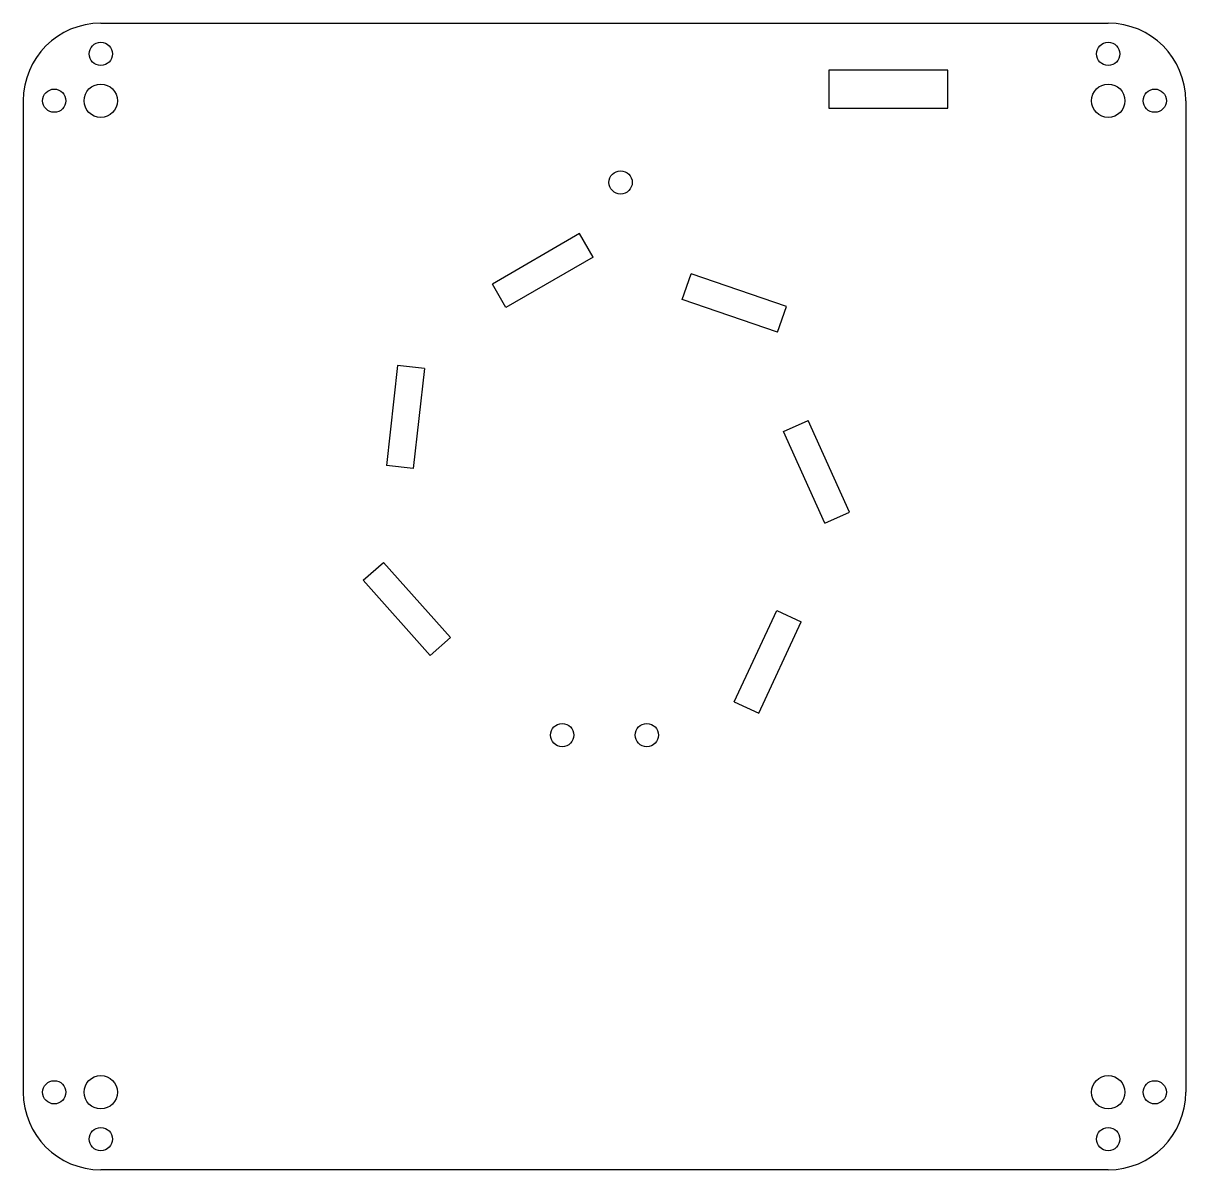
# Model space of a CAD drawing. Header units: millimetres. Extents: x -75 to 75, y -74 to 74.
import ezdxf

# ---------------------------------------------------------------- set-up
doc = ezdxf.new("R2010")
doc.units = ezdxf.units.MM

msp = doc.modelspace()

# ---------------------------------------------------------------- linework, layer by layer
at = {"color": 7, "linetype": 'Continuous', "lineweight": 25}
for p, q in [((-65, 74), (65, 74)), ((44.28, 67.93), (28.95, 67.93)), ((28.95, 67.93), (28.95, 63.05)), ((44.28, 63.05), (44.28, 67.93)), ((-75, 64), (-75, -64)), ((28.95, 63.05), (44.28, 63.05)), ((75, 64), (75, -64)), ((-3.23, 46.85), (-14.47, 40.32)), ((-1.47, 43.82), (-3.23, 46.85)), ((-1.47, 43.82), (-12.71, 37.29)), ((10.04, 38.35), (11.18, 41.66)), ((23.47, 37.44), (11.18, 41.66)), ((-12.71, 37.29), (-14.47, 40.32)), ((22.33, 34.13), (10.04, 38.35)), ((22.33, 34.13), (23.47, 37.44)), ((-26.72, 29.82), (-28.15, 16.9)), ((-23.24, 29.43), (-26.72, 29.82)), ((-23.24, 29.43), (-24.67, 16.51)), ((23.08, 21.3), (26.27, 22.74)), ((31.62, 10.89), (26.27, 22.74)), ((28.43, 9.45), (23.08, 21.3)), ((-24.67, 16.51), (-28.15, 16.9)), ((28.43, 9.45), (31.62, 10.89)), ((-31.12, 2.09), (-28.5, 4.41)), ((-19.87, -5.31), (-28.5, 4.41)), ((-22.49, -7.63), (-31.12, 2.09)), ((16.74, -13.61), (22.22, -1.82)), ((22.22, -1.82), (25.39, -3.29)), ((19.91, -15.08), (25.39, -3.29)), ((-22.49, -7.63), (-19.87, -5.31)), ((16.74, -13.61), (19.91, -15.08)), ((65, -74), (-65, -74))]:
    msp.add_line(p, q, dxfattribs=at)
for centre, radius in [((-64.99, 70.04), 1.5), ((64.99, 70.04), 1.5), ((-65, 64), 2.15), ((65, 64), 2.15), ((-71, 64), 1.5), ((71, 64), 1.5), ((2.08, 53.45), 1.5), ((-5.46, -17.89), 1.5), ((5.46, -17.89), 1.5), ((-71, -64), 1.5), ((-65, -64), 2.15), ((65, -64), 2.15), ((71, -64), 1.5), ((-64.99, -70.04), 1.5), ((64.99, -70.04), 1.5)]:
    msp.add_circle(centre, radius, dxfattribs=at)
for centre, start, end in [((-65, 64), 90, 180), ((65, 64), 0, 90), ((-65, -64), 180, 270), ((65, -64), 270, 0)]:
    msp.add_arc(centre, 10, start, end, dxfattribs=at)

doc.saveas('drawing.dxf')
